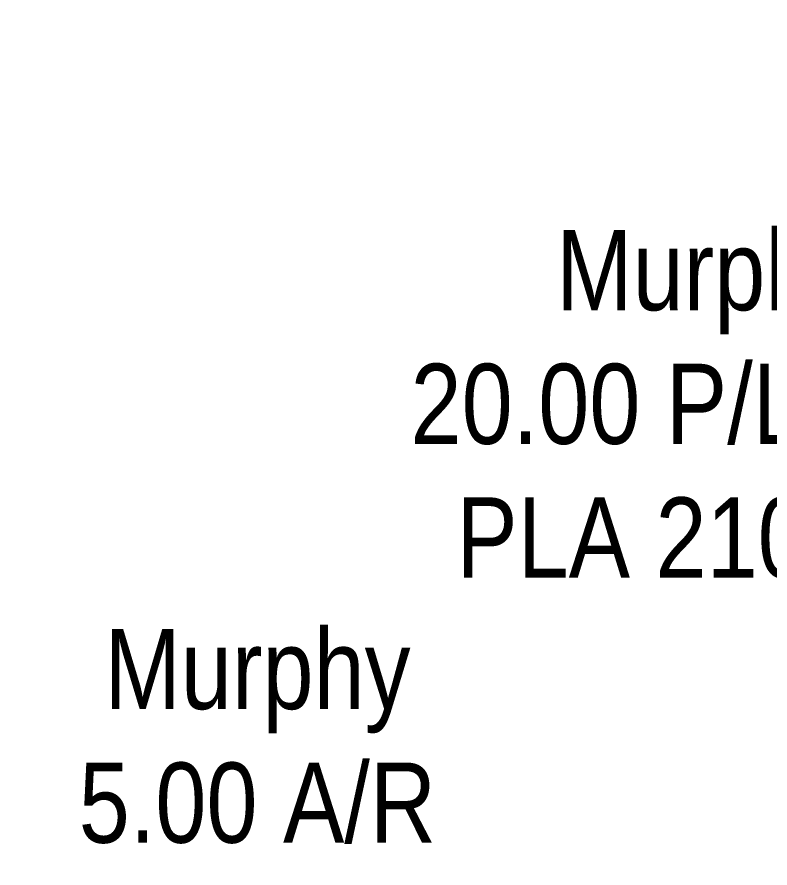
# Model space of a CAD drawing. Extents: x 538089 to 546766, y 6046620 to 6052605.
# Drawn here: x 544941.1 to 545035, y 6051430.6 to 6051536.7 of the extents above; entities that cross this region are included whole.
import ezdxf

# ---------------------------------------------------------------- set-up
doc = ezdxf.new("R2010")
doc.units = 0
doc.header["$LTSCALE"] = 5
doc.layers.add('C-AR-T', color=13, linetype='Continuous', lineweight=9)
doc.layers.add('C-RW-T', color=13, linetype='Continuous', lineweight=9)
doc.styles.add('80CG', font='ARIALN.TTF', dxfattribs={"height": 10})
doc.dimstyles.new('Compass 5 000', dxfattribs={"dimscale": 5, "dimtxt": 9, "dimasz": 2, "dimexe": 0.2, "dimexo": 0.0625, "dimgap": 0.5, "dimtad": 0, "dimtih": 1, "dimtoh": 1, "dimzin": 0, "dimdsep": 46, "dimtxsty": '80CG', "dimcen": 0.1, "dimse1": 1, "dimse2": 1, "dimclrd": 256, "dimclrt": 256, "dimaunit": 1, "dimadec": 4, "dimazin": 0, "dimtfac": 0.06, "dimtofl": 0, "dimtmove": 0, "dimatfit": 1, "dimfxl": 0.2, "dimtolj": 1, "dimtzin": 0, "dimlwd": -1, "dimarcsym": 0})

# ---------------------------------------------------------------- blocks, each defined once
blk = doc.blocks.new('*D463')
at = {"layer": 'C-RW-T', "transparency": 16777216}
for p, q in [((545076.98, 6051488.43), (545066.98, 6051488.43)), ((545084.7, 6051481.84), (545076.98, 6051488.43)), ((545115.11, 6051455.86), (545122.72, 6051449.36))]:
    blk.add_line(p, q, dxfattribs=at)
for points in [[(545085.78, 6051483.11), (545083.62, 6051480.57), (545092.3, 6051475.34)], [(545116.2, 6051457.12), (545114.03, 6051454.59), (545107.51, 6051462.35)]]:
    blk.add_solid(points, dxfattribs=at)
at = {"layer": 'C-RW-T', "transparency": 16777216, "insert": (545027.44, 6051488.43), "char_height": 10, "attachment_point": 5, "style": '80CG'}
blk.add_mtext('\\A1;Murphy\\P20.00 P/L R/W\\PPLA 210508', dxfattribs=at)
blk = doc.blocks.new('*D554')
at = {"layer": 'C-AR-T', "transparency": 16777216}
for p, q in [((545028.12, 6051428.92), (545018.12, 6051428.92)), ((545046.09, 6051413.56), (545028.12, 6051428.92)), ((545065.1, 6051397.33), (545072.7, 6051390.83))]:
    blk.add_line(p, q, dxfattribs=at)
for points in [[(545047.18, 6051414.83), (545045.01, 6051412.3), (545053.7, 6051407.07)], [(545066.18, 6051398.6), (545064.02, 6051396.06), (545057.5, 6051403.82)]]:
    blk.add_solid(points, dxfattribs=at)
at = {"layer": 'C-AR-T', "transparency": 16777216, "insert": (544971.1, 6051428.92), "char_height": 10, "attachment_point": 5, "style": '80CG'}
blk.add_mtext('\\A1;Murphy\\P5.00 A/R\\PLOC 220512\\P(To Be Amended)', dxfattribs=at)

msp = doc.modelspace()

# ---------------------------------------------------------------- dimensions: what is measured, and where the dimension line sits
at = {"layer": 'C-AR-T'}
dim = msp.add_linear_dim(base=(545057.496, 6051403.823), p1=(545060.864, 6051415.46), p2=(545064.663, 6051412.214), angle=319.49283, text='Murphy\\P5.00 A/R\\PLOC 220512\\P(To Be Amended)', dimstyle='Compass 5 000', dxfattribs=at)
dim.commit()
dim.dimension.update_dxf_attribs({"geometry": '*D554', "text_midpoint": (544971.1, 6051428.923), "dimtype": 161})
at = {"layer": 'C-RW-T'}
dim = msp.add_linear_dim(base=(545092.304, 6051475.343), p1=(545097.761, 6051450.939), p2=(545082.554, 6051463.929), angle=139.49507, text='Murphy\\P20.00 P/L R/W\\PPLA 210508', dimstyle='Compass 5 000', dxfattribs=at)
dim.commit()
dim.dimension.update_dxf_attribs({"geometry": '*D463', "text_midpoint": (545027.441, 6051488.433), "dimtype": 161})

doc.saveas('drawing.dxf')
